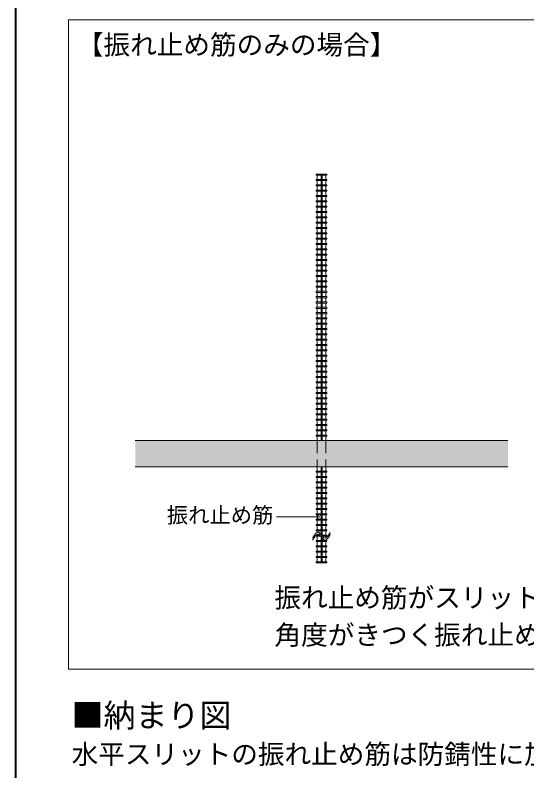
# Model space of a CAD drawing. Units: millimetres on the paper, enlarged 8 times, with parts at other scales. Extents: x -1603 to 1603, y -1111 to 1111.
# Drawn here: x 0 to 384, y -8 to 560 of the extents above; entities that cross this region are included whole.
import ezdxf
from ezdxf.enums import TextEntityAlignment as Align

# ---------------------------------------------------------------- set-up
doc = ezdxf.new("R2010")
doc.units = ezdxf.units.MM
doc.header["$LTSCALE"] = 8
doc.header["$PDMODE"] = 32
doc.header["$PDSIZE"] = 3.2
doc.linetypes.add('DASHED1', pattern=[1.8, 1.2, -0.6])
doc.layers.add('1-0_', color=7, linetype='Continuous', lineweight=9)
doc.layers.add('3-0_通り芯', color=5, linetype='Continuous', lineweight=9)
doc.styles.add('ＭＳ ゴシック', font='')
doc.styles.get('ＭＳ ゴシック').set_extended_font_data('MS Gothic')

msp = doc.modelspace()

# ---------------------------------------------------------------- linework, layer by layer
at = {"layer": '1-0_'}
for p, q in [((0, -944), (0, 964)), ((0.8, -944), (0.8, 964)), ((40, 556), (1520, 556)), ((40, 556), (40, 68))]:
    msp.add_line(p, q, dxfattribs=at)
msp.add_lwpolyline([(1520, 556), (1520, 68), (40, 68)], dxfattribs=at)
at = {"layer": '3-0_通り芯'}
for p, q in [((226.2, 440), (234.2, 440)), ((226.2, 439.2), (226.2, 440)), ((234.2, 439.2), (226.2, 439.2)), ((234.2, 440), (234.2, 439.2)), ((229.8, 435.2), (226.2, 435.2)), ((230.6, 436), (234.2, 436)), ((234.2, 435.2), (230.6, 435.2)), ((230.6, 432), (234.2, 432)), ((234.2, 436), (234.2, 435.2)), ((234.2, 432), (234.2, 431.2)), ((229.8, 431.2), (226.2, 431.2)), ((229.8, 427.2), (226.2, 427.2)), ((234.2, 431.2), (230.6, 431.2)), ((230.6, 428), (234.2, 428)), ((234.2, 427.2), (230.6, 427.2)), ((234.2, 428), (234.2, 427.2)), ((229.8, 423.2), (226.2, 423.2)), ((230.6, 424), (234.2, 424)), ((234.2, 423.2), (230.6, 423.2)), ((234.2, 424), (234.2, 423.2)), ((229.8, 419.2), (226.2, 419.2)), ((229.8, 415.2), (226.2, 415.2)), ((230.6, 420), (234.2, 420)), ((234.2, 419.2), (230.6, 419.2)), ((230.6, 416), (234.2, 416)), ((234.2, 415.2), (230.6, 415.2)), ((234.2, 420), (234.2, 419.2)), ((234.2, 416), (234.2, 415.2)), ((229.8, 411.2), (226.2, 411.2)), ((230.6, 412), (234.2, 412)), ((234.2, 411.2), (230.6, 411.2)), ((234.2, 412), (234.2, 411.2)), ((229.8, 407.2), (226.2, 407.2)), ((230.6, 408), (234.2, 408)), ((234.2, 407.2), (230.6, 407.2)), ((230.6, 404), (234.2, 404)), ((234.2, 408), (234.2, 407.2)), ((234.2, 404), (234.2, 403.2)), ((229.8, 403.2), (226.2, 403.2)), ((229.8, 399.2), (226.2, 399.2)), ((234.2, 403.2), (230.6, 403.2)), ((230.6, 400), (234.2, 400)), ((234.2, 399.2), (230.6, 399.2)), ((234.2, 400), (234.2, 399.2)), ((229.8, 395.2), (226.2, 395.2)), ((230.6, 396), (234.2, 396)), ((234.2, 395.2), (230.6, 395.2)), ((230.6, 392), (234.2, 392)), ((234.2, 396), (234.2, 395.2)), ((234.2, 392), (234.2, 391.2)), ((229.8, 391.2), (226.2, 391.2)), ((229.8, 387.2), (226.2, 387.2)), ((234.2, 391.2), (230.6, 391.2)), ((230.6, 388), (234.2, 388)), ((234.2, 387.2), (230.6, 387.2)), ((234.2, 388), (234.2, 387.2)), ((229.8, 383.2), (226.2, 383.2)), ((230.6, 384), (234.2, 384)), ((234.2, 383.2), (230.6, 383.2)), ((234.2, 384), (234.2, 383.2)), ((229.8, 379.2), (226.2, 379.2)), ((229.8, 375.2), (226.2, 375.2)), ((230.6, 380), (234.2, 380)), ((234.2, 379.2), (230.6, 379.2)), ((230.6, 376), (234.2, 376)), ((234.2, 375.2), (230.6, 375.2)), ((234.2, 380), (234.2, 379.2)), ((234.2, 376), (234.2, 375.2)), ((229.8, 371.2), (226.2, 371.2)), ((230.6, 372), (234.2, 372)), ((234.2, 371.2), (230.6, 371.2)), ((234.2, 372), (234.2, 371.2)), ((229.8, 367.2), (226.2, 367.2)), ((230.6, 368), (234.2, 368)), ((234.2, 367.2), (230.6, 367.2)), ((230.6, 364), (234.2, 364)), ((234.2, 368), (234.2, 367.2)), ((234.2, 364), (234.2, 363.2)), ((229.8, 363.2), (226.2, 363.2)), ((229.8, 359.2), (226.2, 359.2)), ((234.2, 363.2), (230.6, 363.2)), ((230.6, 360), (234.2, 360)), ((234.2, 359.2), (230.6, 359.2)), ((234.2, 360), (234.2, 359.2)), ((229.8, 355.2), (226.2, 355.2)), ((230.6, 356), (234.2, 356)), ((234.2, 355.2), (230.6, 355.2)), ((234.2, 356), (234.2, 355.2)), ((229.8, 351.2), (226.2, 351.2)), ((229.8, 347.2), (226.2, 347.2)), ((230.6, 352), (234.2, 352)), ((234.2, 351.2), (230.6, 351.2)), ((230.6, 348), (234.2, 348)), ((234.2, 347.2), (230.6, 347.2)), ((234.2, 352), (234.2, 351.2)), ((234.2, 348), (234.2, 347.2)), ((229.8, 343.2), (226.2, 343.2)), ((230.6, 344), (234.2, 344)), ((234.2, 343.2), (230.6, 343.2)), ((234.2, 344), (234.2, 343.2)), ((229.8, 339.2), (226.2, 339.2)), ((229.8, 335.2), (226.2, 335.2)), ((230.6, 340), (234.2, 340)), ((234.2, 339.2), (230.6, 339.2)), ((230.6, 336), (234.2, 336)), ((234.2, 335.2), (230.6, 335.2)), ((234.2, 340), (234.2, 339.2)), ((234.2, 336), (234.2, 335.2)), ((229.8, 331.2), (226.2, 331.2)), ((230.6, 332), (234.2, 332)), ((234.2, 331.2), (230.6, 331.2)), ((234.2, 332), (234.2, 331.2)), ((229.8, 327.2), (226.2, 327.2)), ((230.6, 328), (234.2, 328)), ((234.2, 327.2), (230.6, 327.2)), ((230.6, 324), (234.2, 324)), ((234.2, 328), (234.2, 327.2)), ((234.2, 324), (234.2, 323.2)), ((229.8, 323.2), (226.2, 323.2)), ((229.8, 319.2), (226.2, 319.2)), ((234.2, 323.2), (230.6, 323.2)), ((230.6, 320), (234.2, 320)), ((234.2, 319.2), (230.6, 319.2)), ((234.2, 320), (234.2, 319.2)), ((229.8, 315.2), (226.2, 315.2)), ((230.6, 316), (234.2, 316)), ((234.2, 315.2), (230.6, 315.2)), ((234.2, 316), (234.2, 315.2)), ((229.8, 311.2), (226.2, 311.2)), ((229.8, 307.2), (226.2, 307.2)), ((230.6, 312), (234.2, 312)), ((234.2, 311.2), (230.6, 311.2)), ((230.6, 308), (234.2, 308)), ((234.2, 307.2), (230.6, 307.2)), ((234.2, 312), (234.2, 311.2)), ((234.2, 308), (234.2, 307.2)), ((229.8, 303.2), (226.2, 303.2)), ((230.6, 304), (234.2, 304)), ((234.2, 303.2), (230.6, 303.2)), ((234.2, 304), (234.2, 303.2)), ((229.8, 299.2), (226.2, 299.2)), ((230.6, 300), (234.2, 300)), ((234.2, 299.2), (230.6, 299.2)), ((230.6, 296), (234.2, 296)), ((234.2, 300), (234.2, 299.2)), ((234.2, 296), (234.2, 295.2)), ((229.8, 295.2), (226.2, 295.2)), ((229.8, 291.2), (226.2, 291.2)), ((234.2, 295.2), (230.6, 295.2)), ((230.6, 292), (234.2, 292)), ((234.2, 291.2), (230.6, 291.2)), ((234.2, 292), (234.2, 291.2)), ((229.8, 287.2), (226.2, 287.2)), ((230.6, 288), (234.2, 288)), ((234.2, 287.2), (230.6, 287.2)), ((234.2, 288), (234.2, 287.2)), ((229.8, 283.2), (226.2, 283.2)), ((229.8, 279.2), (226.2, 279.2)), ((230.6, 284), (234.2, 284)), ((234.2, 283.2), (230.6, 283.2)), ((230.6, 280), (234.2, 280)), ((234.2, 279.2), (230.6, 279.2)), ((234.2, 284), (234.2, 283.2)), ((234.2, 280), (234.2, 279.2)), ((229.8, 275.2), (226.2, 275.2)), ((230.6, 276), (234.2, 276)), ((234.2, 275.2), (230.6, 275.2)), ((234.2, 276), (234.2, 275.2)), ((229.8, 271.2), (226.2, 271.2)), ((229.8, 267.2), (226.2, 267.2)), ((230.6, 272), (234.2, 272)), ((234.2, 271.2), (230.6, 271.2)), ((230.6, 268), (234.2, 268)), ((234.2, 267.2), (230.6, 267.2)), ((234.2, 272), (234.2, 271.2)), ((234.2, 268), (234.2, 267.2)), ((229.8, 263.2), (226.2, 263.2)), ((230.6, 264), (234.2, 264)), ((234.2, 263.2), (230.6, 263.2)), ((234.2, 264), (234.2, 263.2)), ((229.8, 259.2), (226.2, 259.2)), ((230.6, 260), (234.2, 260)), ((234.2, 259.2), (230.6, 259.2)), ((230.6, 256), (234.2, 256)), ((234.2, 260), (234.2, 259.2)), ((234.2, 256), (234.2, 255.2)), ((229.8, 255.2), (226.2, 255.2)), ((229.8, 251.2), (226.2, 251.2)), ((234.2, 255.2), (230.6, 255.2)), ((230.6, 252), (234.2, 252)), ((234.2, 251.2), (230.6, 251.2)), ((234.2, 252), (234.2, 251.2)), ((229.8, 247.2), (226.2, 247.2)), ((230.6, 248), (234.2, 248)), ((234.2, 247.2), (230.6, 247.2)), ((234.2, 248), (234.2, 247.2)), ((229.8, 243.2), (226.2, 243.2)), ((230.6, 244), (234.2, 244)), ((234.2, 243.2), (230.6, 243.2)), ((234.2, 244), (234.2, 243.2)), ((229.8, 216.8), (226.2, 216.8)), ((234.2, 216.8), (230.6, 216.8)), ((230.6, 216), (234.2, 216)), ((234.2, 216), (234.2, 216.8)), ((229.8, 212.8), (226.2, 212.8)), ((234.2, 212.8), (230.6, 212.8)), ((230.6, 212), (234.2, 212)), ((234.2, 212), (234.2, 212.8)), ((229.8, 208.8), (226.2, 208.8)), ((229.8, 204.8), (226.2, 204.8)), ((234.2, 208.8), (230.6, 208.8)), ((230.6, 208), (234.2, 208)), ((234.2, 204.8), (230.6, 204.8)), ((234.2, 208), (234.2, 208.8)), ((234.2, 204), (234.2, 204.8)), ((229.8, 200.8), (226.2, 200.8)), ((230.6, 204), (234.2, 204)), ((234.2, 200.8), (230.6, 200.8)), ((230.6, 200), (234.2, 200)), ((234.2, 200), (234.2, 200.8)), ((229.8, 196.8), (226.2, 196.8)), ((234.2, 196.8), (230.6, 196.8)), ((230.6, 196), (234.2, 196)), ((234.2, 196), (234.2, 196.8)), ((229.8, 192.8), (226.2, 192.8)), ((229.8, 188.8), (226.2, 188.8)), ((234.2, 192.8), (230.6, 192.8)), ((230.6, 192), (234.2, 192)), ((234.2, 188.8), (230.6, 188.8)), ((230.6, 188), (234.2, 188)), ((234.2, 192), (234.2, 192.8)), ((234.2, 188), (234.2, 188.8)), ((229.8, 184.8), (226.2, 184.8)), ((234.2, 184.8), (230.6, 184.8)), ((230.6, 184), (234.2, 184)), ((234.2, 184), (234.2, 184.8)), ((229.8, 180.8), (226.2, 180.8)), ((229.8, 176.8), (226.2, 176.8)), ((234.2, 180.8), (230.6, 180.8)), ((230.6, 180), (234.2, 180)), ((234.2, 176.8), (230.6, 176.8)), ((234.2, 180), (234.2, 180.8)), ((234.2, 176), (234.2, 176.8)), ((229.8, 172.8), (226.2, 172.8)), ((230.6, 176), (234.2, 176)), ((234.2, 172.8), (230.6, 172.8)), ((230.6, 172), (234.2, 172)), ((234.2, 172), (234.2, 172.8)), ((226.2, 168.8), (226.2, 168)), ((228.828, 168.8), (226.2, 168.8)), ((226.2, 168), (229.571, 168)), ((229.8, 164.8), (226.2, 164.8)), ((234.2, 168.8), (230.6, 168.8)), ((234.2, 164.8), (230.6, 164.8)), ((230.825, 168), (234.2, 168)), ((234.2, 168), (234.2, 168.8)), ((234.2, 164), (234.2, 164.8)), ((229.8, 160.8), (226.2, 160.8)), ((230.6, 164), (234.2, 164)), ((234.2, 160.8), (230.6, 160.8)), ((230.6, 160), (234.2, 160)), ((234.2, 160), (234.2, 160.8)), ((229.8, 156.8), (226.2, 156.8)), ((234.2, 156.8), (230.6, 156.8)), ((230.6, 156), (234.2, 156)), ((234.2, 156), (234.2, 156.8)), ((229.8, 152.8), (226.2, 152.8)), ((234.2, 148.8), (226.2, 148.8)), ((234.2, 152.8), (230.6, 152.8)), ((230.6, 152), (234.2, 152)), ((234.2, 152), (234.2, 152.8)), ((234.2, 148), (234.2, 148.8))]:
    msp.add_line(p, q, dxfattribs=at)
at = {"layer": '3-0_通り芯', "color": 4}
for p, q in [((227, 439.2), (227, 436)), ((229.8, 439.2), (229.8, 240)), ((230.6, 439.2), (230.6, 240)), ((233.4, 439.2), (233.4, 436)), ((227, 435.2), (227, 432)), ((233.4, 435.2), (233.4, 432)), ((227, 431.2), (227, 428)), ((227, 427.2), (227, 424)), ((233.4, 431.2), (233.4, 428)), ((233.4, 427.2), (233.4, 424)), ((227, 423.2), (227, 420)), ((233.4, 423.2), (233.4, 420)), ((227, 419.2), (227, 416)), ((227, 415.2), (227, 412)), ((233.4, 419.2), (233.4, 416)), ((233.4, 415.2), (233.4, 412)), ((227, 411.2), (227, 408)), ((233.4, 411.2), (233.4, 408)), ((227, 407.2), (227, 404)), ((233.4, 407.2), (233.4, 404)), ((227, 403.2), (227, 400)), ((227, 399.2), (227, 396)), ((233.4, 403.2), (233.4, 400)), ((233.4, 399.2), (233.4, 396)), ((227, 395.2), (227, 392)), ((233.4, 395.2), (233.4, 392)), ((227, 391.2), (227, 388)), ((227, 387.2), (227, 384)), ((233.4, 391.2), (233.4, 388)), ((233.4, 387.2), (233.4, 384)), ((227, 383.2), (227, 380)), ((233.4, 383.2), (233.4, 380)), ((227, 379.2), (227, 376)), ((227, 375.2), (227, 372)), ((233.4, 379.2), (233.4, 376)), ((233.4, 375.2), (233.4, 372)), ((227, 371.2), (227, 368)), ((233.4, 371.2), (233.4, 368)), ((227, 367.2), (227, 364)), ((233.4, 367.2), (233.4, 364)), ((227, 363.2), (227, 360)), ((227, 359.2), (227, 356)), ((233.4, 363.2), (233.4, 360)), ((233.4, 359.2), (233.4, 356)), ((227, 355.2), (227, 352)), ((233.4, 355.2), (233.4, 352)), ((227, 351.2), (227, 348)), ((227, 347.2), (227, 344)), ((233.4, 351.2), (233.4, 348)), ((233.4, 347.2), (233.4, 344)), ((227, 343.2), (227, 340)), ((233.4, 343.2), (233.4, 340)), ((227, 339.2), (227, 336)), ((227, 335.2), (227, 332)), ((233.4, 339.2), (233.4, 336)), ((233.4, 335.2), (233.4, 332)), ((227, 331.2), (227, 328)), ((233.4, 331.2), (233.4, 328)), ((227, 327.2), (227, 324)), ((233.4, 327.2), (233.4, 324)), ((227, 323.2), (227, 320)), ((227, 319.2), (227, 316)), ((233.4, 323.2), (233.4, 320)), ((233.4, 319.2), (233.4, 316)), ((227, 315.2), (227, 312)), ((233.4, 315.2), (233.4, 312)), ((227, 311.2), (227, 308)), ((227, 307.2), (227, 304)), ((233.4, 311.2), (233.4, 308)), ((233.4, 307.2), (233.4, 304)), ((227, 303.2), (227, 300)), ((233.4, 303.2), (233.4, 300)), ((227, 299.2), (227, 296)), ((233.4, 299.2), (233.4, 296)), ((227, 295.2), (227, 292)), ((227, 291.2), (227, 288)), ((233.4, 295.2), (233.4, 292)), ((233.4, 291.2), (233.4, 288)), ((227, 287.2), (227, 284)), ((233.4, 287.2), (233.4, 284)), ((227, 283.2), (227, 280)), ((227, 279.2), (227, 276)), ((233.4, 283.2), (233.4, 280)), ((233.4, 279.2), (233.4, 276)), ((227, 275.2), (227, 272)), ((233.4, 275.2), (233.4, 272)), ((227, 271.2), (227, 268)), ((227, 267.2), (227, 264)), ((233.4, 271.2), (233.4, 268)), ((233.4, 267.2), (233.4, 264)), ((227, 263.2), (227, 260)), ((233.4, 263.2), (233.4, 260)), ((227, 259.2), (227, 256)), ((233.4, 259.2), (233.4, 256)), ((227, 255.2), (227, 252)), ((227, 251.2), (227, 248)), ((233.4, 255.2), (233.4, 252)), ((233.4, 251.2), (233.4, 248)), ((227, 247.2), (227, 244)), ((233.4, 247.2), (233.4, 244)), ((227, 243.2), (227, 240)), ((233.4, 243.2), (233.4, 240)), ((227, 216.8), (227, 220)), ((227, 212.8), (227, 216)), ((229.8, 169.32), (229.8, 220)), ((230.6, 168.288), (230.6, 220)), ((233.4, 216.8), (233.4, 220)), ((233.4, 212.8), (233.4, 216)), ((227, 208.8), (227, 212)), ((233.4, 208.8), (233.4, 212)), ((227, 204.8), (227, 208)), ((233.4, 204.8), (233.4, 208)), ((227, 200.8), (227, 204)), ((227, 196.8), (227, 200)), ((233.4, 200.8), (233.4, 204)), ((233.4, 196.8), (233.4, 200)), ((227, 192.8), (227, 196)), ((233.4, 192.8), (233.4, 196)), ((227, 188.8), (227, 192)), ((227, 184.8), (227, 188)), ((233.4, 188.8), (233.4, 192)), ((233.4, 184.8), (233.4, 188)), ((227, 180.8), (227, 184)), ((233.4, 180.8), (233.4, 184)), ((227, 176.8), (227, 180)), ((233.4, 176.8), (233.4, 180)), ((227, 172.8), (227, 176)), ((227, 170.87), (227, 172)), ((233.4, 172.8), (233.4, 176)), ((233.4, 168.8), (233.4, 172)), ((227, 168.8), (227, 169.27)), ((227, 164.8), (227, 168)), ((229.8, 148.8), (229.8, 167.72)), ((230.6, 148.8), (230.6, 166.688)), ((233.4, 166.73), (233.4, 168)), ((233.4, 164.8), (233.4, 165.13)), ((227, 160.8), (227, 164)), ((227, 156.8), (227, 160)), ((233.4, 160.8), (233.4, 164)), ((233.4, 156.8), (233.4, 160)), ((227, 152.8), (227, 156)), ((233.4, 152.8), (233.4, 156)), ((227, 148.8), (227, 152)), ((233.4, 148.8), (233.4, 152))]:
    msp.add_line(p, q, dxfattribs=at)
at = {"layer": '3-0_通り芯', "color": 7}
for p, q in [((90.2, 240), (370.2, 240)), ((90.2, 220), (370.2, 220)), ((196.4, 182.4), (228.4, 182.4))]:
    msp.add_line(p, q, dxfattribs=at)
at = {"layer": '3-0_通り芯', "color": 4, "linetype": 'DASHED1'}
for p, q in [((227, 240), (227, 220)), ((233.4, 240), (233.4, 220))]:
    msp.add_line(p, q, dxfattribs=at)
at = {"layer": '3-0_通り芯'}
for points in [[(226.2, 435.2), (226.2, 436), (229.8, 436)], [(226.2, 431.2), (226.2, 432), (229.8, 432)], [(226.2, 427.2), (226.2, 428), (229.8, 428)], [(226.2, 423.2), (226.2, 424), (229.8, 424)], [(226.2, 419.2), (226.2, 420), (229.8, 420)], [(226.2, 415.2), (226.2, 416), (229.8, 416)], [(226.2, 411.2), (226.2, 412), (229.8, 412)], [(226.2, 407.2), (226.2, 408), (229.8, 408)], [(226.2, 403.2), (226.2, 404), (229.8, 404)], [(226.2, 399.2), (226.2, 400), (229.8, 400)], [(226.2, 395.2), (226.2, 396), (229.8, 396)], [(226.2, 391.2), (226.2, 392), (229.8, 392)], [(226.2, 387.2), (226.2, 388), (229.8, 388)], [(226.2, 383.2), (226.2, 384), (229.8, 384)], [(226.2, 379.2), (226.2, 380), (229.8, 380)], [(226.2, 375.2), (226.2, 376), (229.8, 376)], [(226.2, 371.2), (226.2, 372), (229.8, 372)], [(226.2, 367.2), (226.2, 368), (229.8, 368)], [(226.2, 363.2), (226.2, 364), (229.8, 364)], [(226.2, 359.2), (226.2, 360), (229.8, 360)], [(226.2, 355.2), (226.2, 356), (229.8, 356)], [(226.2, 351.2), (226.2, 352), (229.8, 352)], [(226.2, 347.2), (226.2, 348), (229.8, 348)], [(226.2, 343.2), (226.2, 344), (229.8, 344)], [(226.2, 339.2), (226.2, 340), (229.8, 340)], [(226.2, 335.2), (226.2, 336), (229.8, 336)], [(226.2, 331.2), (226.2, 332), (229.8, 332)], [(226.2, 327.2), (226.2, 328), (229.8, 328)], [(226.2, 323.2), (226.2, 324), (229.8, 324)], [(226.2, 319.2), (226.2, 320), (229.8, 320)], [(226.2, 315.2), (226.2, 316), (229.8, 316)], [(226.2, 311.2), (226.2, 312), (229.8, 312)], [(226.2, 307.2), (226.2, 308), (229.8, 308)], [(226.2, 303.2), (226.2, 304), (229.8, 304)], [(226.2, 299.2), (226.2, 300), (229.8, 300)], [(226.2, 295.2), (226.2, 296), (229.8, 296)], [(226.2, 291.2), (226.2, 292), (229.8, 292)], [(226.2, 287.2), (226.2, 288), (229.8, 288)], [(226.2, 283.2), (226.2, 284), (229.8, 284)], [(226.2, 279.2), (226.2, 280), (229.8, 280)], [(226.2, 275.2), (226.2, 276), (229.8, 276)], [(226.2, 271.2), (226.2, 272), (229.8, 272)], [(226.2, 267.2), (226.2, 268), (229.8, 268)], [(226.2, 263.2), (226.2, 264), (229.8, 264)], [(226.2, 259.2), (226.2, 260), (229.8, 260)], [(226.2, 255.2), (226.2, 256), (229.8, 256)], [(226.2, 251.2), (226.2, 252), (229.8, 252)], [(226.2, 247.2), (226.2, 248), (229.8, 248)], [(226.2, 243.2), (226.2, 244), (229.8, 244)], [(226.2, 216.8), (226.2, 216), (229.8, 216)], [(226.2, 212.8), (226.2, 212), (229.8, 212)], [(226.2, 208.8), (226.2, 208), (229.8, 208)], [(226.2, 204.8), (226.2, 204), (229.8, 204)], [(226.2, 200.8), (226.2, 200), (229.8, 200)], [(226.2, 196.8), (226.2, 196), (229.8, 196)], [(226.2, 192.8), (226.2, 192), (229.8, 192)], [(226.2, 188.8), (226.2, 188), (229.8, 188)], [(226.2, 184.8), (226.2, 184), (229.8, 184)], [(226.2, 180.8), (226.2, 180), (229.8, 180)], [(226.2, 176.8), (226.2, 176), (229.8, 176)], [(226.2, 172.8), (226.2, 172), (229.8, 172)], [(226.2, 164.8), (226.2, 164), (229.8, 164)], [(226.2, 160.8), (226.2, 160), (229.8, 160)], [(226.2, 156.8), (226.2, 156), (229.8, 156)], [(226.2, 152.8), (226.2, 152), (229.8, 152)], [(226.2, 148.8), (226.2, 148), (234.2, 148)]]:
    msp.add_lwpolyline(points, dxfattribs=at)
at = {"layer": '3-0_通り芯', "color": 3}
for points in [[(223.4, 166.605), (223.842, 167.295), (224.603, 168.441), (225.362, 169.464), (226.119, 170.289), (226.872, 170.837), (227.62, 171.032), (228.052, 170.952), (228.466, 170.73), (229.177, 170.081), (229.884, 169.218), (230.588, 168.288), (231.29, 167.436), (231.992, 166.808), (232.399, 166.605), (232.807, 166.547), (233.511, 166.764), (234.216, 167.319), (234.922, 168.138), (235.629, 169.148), (236.336, 170.274), (236.746, 170.952)], [(223.4, 165.005), (223.842, 165.695), (224.603, 166.841), (225.362, 167.864), (226.119, 168.689), (226.872, 169.237), (227.62, 169.432), (228.052, 169.352), (228.466, 169.13), (229.177, 168.481), (229.884, 167.618), (230.588, 166.688), (231.29, 165.836), (231.992, 165.208), (232.399, 165.005), (232.807, 164.947), (233.511, 165.164), (234.216, 165.719), (234.922, 166.538), (235.629, 167.548), (236.336, 168.674), (236.746, 169.352)]]:
    msp.add_lwpolyline(points, dxfattribs=at)
at = {"layer": '3-0_通り芯', "color": 7}
msp.add_point((228.4, 182.4), dxfattribs=at)
at = {"layer": '3-0_通り芯', "color": 51}
msp.add_solid([(370.2, 220), (370.2, 240), (90.2, 220), (90.2, 240)], dxfattribs=at)

# ---------------------------------------------------------------- texts
at = {"layer": '1-0_', "style": 'ＭＳ ゴシック'}
for s, height, p in [('■納まり図', 17.6, (42.4, 19.2)), ('水平スリットの振れ止め筋は防錆性に加え、二次壁との絶縁と面外拘束を考慮した性能が求められる。', 14.66, (42.4, -7.6))]:
    msp.add_text(s, height=height, dxfattribs=at).set_placement(p, align=Align.BOTTOM_LEFT)
at = {"layer": '3-0_通り芯', "color": 7, "style": 'ＭＳ ゴシック'}
for s, height, p in [('【振れ止め筋のみの場合】', 14.66, (46.4, 525.6)), ('振れ止め筋', 11.73, (114, 174.4)), ('振れ止め筋がスリットの厚さ内で変形するため、', 14.66, (194.8, 110)), ('角度がきつく振れ止め筋の疲労が激しくなる。', 14.66, (194.8, 82))]:
    msp.add_text(s, height=height, dxfattribs=at).set_placement(p, align=Align.BOTTOM_LEFT)

doc.saveas('drawing.dxf')
